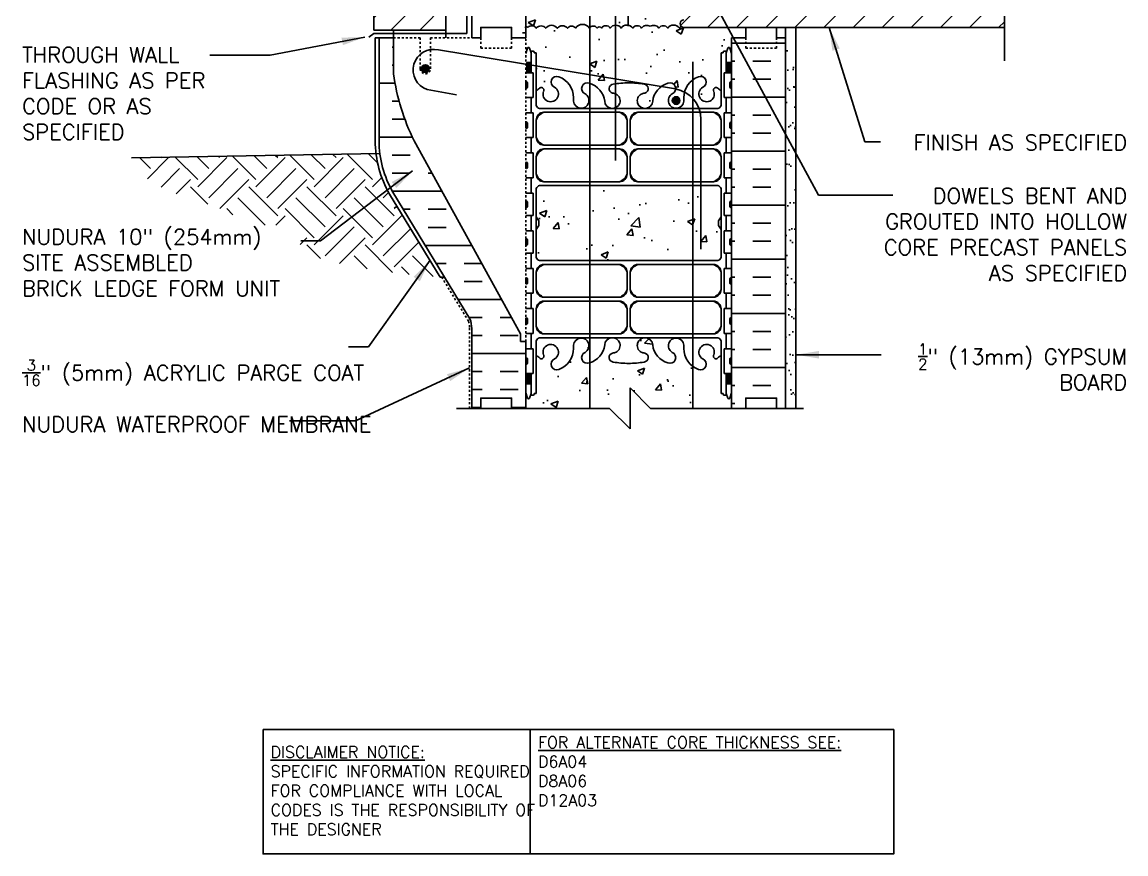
# Model space of a CAD drawing. Header units: inches. Extents: x 209.3 to 262.9, y 34.2 to 104.
# Drawn here: x 209.3 to 262.9, y 34.2 to 74.6 of the extents above; entities that cross this region are included whole.
import ezdxf

# ---------------------------------------------------------------- set-up
doc = ezdxf.new("R2010")
doc.units = ezdxf.units.IN
doc.header["$LTSCALE"] = 0.5
doc.header["$MEASUREMENT"] = 0
doc.linetypes.add('DASHED2', pattern=[0.375, 0.25, -0.125])
doc.linetypes.add('HIDDEN2', pattern=[0.1875, 0.125, -0.0625])
for name, color, linetype in [('HATCH', 12, 'Continuous'), ('Hidden2', 12, 'HIDDEN2'), ('line25', 2, 'Continuous'), ('LINE3', 3, 'Continuous'), ('LINE50', 5, 'Continuous'), ('LINE9', 9, 'Continuous'), ('TEXT', 4, 'Continuous'), ('Web_Edge', 9, 'Continuous')]:
    doc.layers.add(name, color=color, linetype=linetype)
doc.styles.add('DIM', font='romans.shx', dxfattribs={"width": 0.7})
doc.styles.add('ROMANS', font='romans.shx', dxfattribs={"height": 0.75})
doc.styles.get("Standard").update_dxf_attribs({"font": 'romans.shx', "height": 0.75})
doc.dimstyles.new('ext_12', dxfattribs={"dimscale": 12, "dimtxt": 0.09375, "dimasz": 0.09375, "dimexe": 0.09375, "dimexo": 0.0625, "dimgap": 0.0625, "dimtad": 1, "dimdec": 1, "dimzin": 3, "dimdsep": 46, "dimlunit": 4, "dimtxsty": 'DIM', "dimcen": 0.09, "dimdle": 0.09375, "dimclrt": 4, "dimadec": 0, "dimazin": 0, "dimtfac": 1, "dimtdec": 1, "dimtmove": 2, "dimatfit": 3, "dimfxl": 1, "dimfrac": 2, "dimtolj": 1, "dimtzin": 0, "dimarcsym": 0})

msp = doc.modelspace()

# ---------------------------------------------------------------- hatches: boundary and pattern name
at = {"layer": 'HATCH'}
h = msp.add_hatch(dxfattribs=at)
h.set_pattern_fill('AR-CONC', color=256, scale=0.5)
h.set_pattern_definition([(50, (0, 0), (3.5863, -0.31376), [0.375, -4.125]), (355, (0, 0), (-0.693757, 3.76096), [0.3, -3.3]), (100.4514, (0.299, -0.026), (2.892544, 3.4472), [0.3187, -3.50571]), (46.1842, (0, 1), (5.33621, -0.8276), [0.5625, -6.1875]), (96.6356, (0.4447, 0.931), (4.67331, 4.87059), [0.47805, -5.25857]), (351.1842, (0, 1), (4.67331, 4.87059), [0.45, -4.95]), (21, (0.5, 0.75), (2.984535, -2.013094), [0.375, -4.125]), (326, (0.5, 0.75), (1.216577, 3.62575), [0.3, -3.3]), (71.4514, (0.7487, 0.5822), (4.20111, 1.612656), [0.3187, -3.50571]), (37.5, (0, 0), (0.060799, 1.664469), [0, -3.26, 0, -3.35, 0, -3.3125]), (7.5, (0, 0), (1.315348, 1.972059), [0, -1.91, 0, -3.185, 0, -1.2625]), (327.5, (-1.115, 0), (2.669112, -0.1127744), [0, -1.25, 0, -3.9, 0, -5.175]), (317.5, (-1.615, 0), (2.91593, 0.500525), [0, -1.625, 0, -2.59, 0, -3.675])])
h.paths.add_polyline_path([(243.25, 58.367, 0.108935), (243.097, 58.253, -0.8344), (242.886, 58.379), (242.898, 58.4, 2.155404), (242.359, 58.206, -1), (242.145, 57.695, -0.311223), (241.436, 58.711), (241.437, 58.876, 1.661382), (240.876, 58.523, -1), (240.662, 58.012, -0.30095), (239.926, 58.884, 1.661382), (239.365, 58.532, 0.055617), (239.544, 58.486, -0.843243), (239.51, 58.054, -0.049932), (238.76, 57.989, -0.049932), (238.01, 58.054, -0.843243), (237.976, 58.486, 0.055617), (238.155, 58.532, 1.661382), (237.594, 58.884, -0.30095), (236.858, 58.012, -1), (236.644, 58.523, 1.661382), (236.083, 58.876), (236.084, 58.711, -0.311223), (235.375, 57.695, -1), (235.161, 58.206, 2.155404), (234.623, 58.4), (234.634, 58.379, -0.834375), (234.423, 58.253, 0.108938), (234.27, 58.367), (234.27, 56.529), (234.17, 56.529), (234.17, 56.499, -0.414214), (234.12, 56.449), (233.994, 56.449), (233.945, 56.299, -0.6), (233.845, 56.299), (233.76, 56.56), (233.76, 55.801), (237.827, 55.801), (238.827, 54.801), (238.827, 55.801), (238.827, 56.801), (239.827, 55.801), (243.76, 55.801), (243.76, 56.56), (243.675, 56.299, -0.6), (243.575, 56.299), (243.526, 56.449), (243.4, 56.449, -0.414214), (243.35, 56.499), (243.35, 56.529), (243.25, 56.529)])
h.paths.add_polyline_path([(243.13, 64.688), (243.13, 64.801), (243.13, 64.913), (243.25, 65.113), (243.25, 66.474, 0.268138), (243.089, 66.623), (234.431, 66.623, 0.268156), (234.27, 66.474), (234.27, 65.113), (234.39, 64.913), (234.39, 64.801), (234.39, 64.688), (234.27, 64.488), (234.27, 63.127, 0.268156), (234.431, 62.979), (243.089, 62.979, 0.268138), (243.25, 63.127), (243.25, 64.488)])
h.paths.add_polyline_path([(243.25, 73.072), (243.35, 73.072), (243.35, 73.102, -0.414214), (243.4, 73.152), (243.526, 73.152), (243.575, 73.302, -0.6), (243.675, 73.302), (243.76, 73.041), (243.76, 73.801), (244.448, 73.801), (244.448, 74.301), (241.448, 74.301, -0.205253), (241.312, 74.359, 0.094984), (241.225, 74.275, 0.520567), (240.661, 74.275, 0.520567), (240.228, 74.275, 0.396716), (239.809, 74.362, 0.396716), (239.39, 74.275, 0.520567), (238.957, 74.275, 0.520567), (238.393, 74.275, 0.520567), (237.868, 74.275, 0.520567), (237.435, 74.275, 0.520567), (237.225, 74.275, 0.520567), (236.858, 74.275, 0.520567), (236.176, 74.275, 0.520567), (235.782, 74.262, 0.520567), (235.297, 74.262, 0.520567), (234.733, 74.262, 0.520567), (234.274, 74.262, 0.520567), (233.867, 74.301, 0.324963), (233.76, 74.338), (233.76, 73.801), (233.76, 73.041), (233.845, 73.302, -0.6), (233.945, 73.302), (233.994, 73.152), (234.12, 73.152, -0.414214), (234.17, 73.102), (234.17, 73.072), (234.27, 73.072), (234.27, 71.235, 0.108933), (234.423, 71.348, -0.8344), (234.634, 71.222), (234.623, 71.201, 2.155404), (235.161, 71.395, -1), (235.375, 71.907, -0.311223), (236.084, 70.891), (236.083, 70.726, 1.661382), (236.644, 71.078, -1), (236.858, 71.589, -0.30095), (237.594, 70.717, 1.661382), (238.155, 71.07, 0.055617), (237.976, 71.115, -0.843243), (238.01, 71.548, -0.049932), (238.76, 71.612, -0.049932), (239.51, 71.548, -0.843243), (239.544, 71.115, 0.055617), (239.365, 71.07, 1.661382), (239.926, 70.717, -0.30095), (240.662, 71.589, -1), (240.876, 71.078, 1.661382), (241.437, 70.726), (241.436, 70.891, -0.311223), (242.145, 71.907, -1), (242.359, 71.395, 2.155404), (242.898, 71.201), (242.886, 71.222, -0.834375), (243.097, 71.348, 0.10894), (243.25, 71.235)])
h.paths.add_polyline_path([(241.611, 77.019), (241.736, 78.806, 0.932515), (241.789, 79.553), (241.981, 82.301), (234.327, 82.301, 0.243307), (234.125, 82.193), (234.125, 81.346), (234.084, 81.346), (234.084, 80.801), (233.834, 80.801), (233.834, 81.346), (233.76, 81.346), (233.76, 74.338, -0.324963), (233.867, 74.301, -0.520567), (234.274, 74.262, -0.520567), (234.733, 74.262, -0.520567), (235.297, 74.262, -0.520567), (235.782, 74.262, -0.520567), (236.176, 74.275, -0.520567), (236.858, 74.275, -0.520567), (237.225, 74.275, -0.520567), (237.435, 74.275, -0.520567), (237.868, 74.275, -0.520567), (238.393, 74.275, -0.520567), (238.957, 74.275, -0.520567), (239.39, 74.275, -0.396716), (239.809, 74.362, -0.396716), (240.228, 74.275, -0.520567), (240.661, 74.275, -0.520567), (241.225, 74.275, -0.094984), (241.312, 74.359, -0.659402), (241.448, 74.676)])
h.paths.add_polyline_path([(245.287, 80.801), (245.287, 82.301), (243.257, 82.301), (243.257, 81.903), (243.163, 81.715), (243.069, 81.903), (243.069, 82.301), (241.981, 82.301), (241.789, 79.553, -0.932515), (241.736, 78.806), (241.611, 77.019), (243.057, 77.171, 1.788289)])
h.paths.add_polyline_path([(243.25, 84.474, 0.268138), (243.089, 84.623), (234.431, 84.623, 0.268156), (234.27, 84.474), (234.27, 83.113), (234.39, 82.913), (234.39, 82.801), (233.76, 82.801), (233.76, 82.426), (234, 82.426, -0.180815), (234.326, 82.551), (243.069, 82.551), (243.069, 82.591), (242.976, 82.591, -1), (242.976, 82.653), (242.976, 82.778), (243.351, 82.778), (243.351, 82.653, -1), (243.351, 82.591), (243.257, 82.591), (243.257, 82.551), (243.66, 82.551, -0.386179), (243.661, 82.301), (243.76, 82.301), (243.76, 82.801), (243.13, 82.801), (243.13, 82.913), (243.25, 83.113)])
h.paths.add_polyline_path([(243.76, 91.801), (243.76, 93.801, 0.08841), (243.614, 93.898), (243.524, 93.898), (243.524, 93.94, -0.249069), (243.414, 94.147), (243.414, 94.214, -0.414214), (243.477, 94.277), (243.524, 94.277), (243.524, 94.347), (243.419, 94.347, 0.231736), (243.061, 94.196, -0.8344), (242.85, 94.321), (242.862, 94.343, 2.155404), (242.323, 94.148, -1), (242.109, 93.637, -0.311223), (241.4, 94.653), (241.401, 94.818, 1.661382), (240.84, 94.465, -1), (240.626, 93.954, -0.30095), (239.89, 94.827, 1.661382), (239.329, 94.474, 0.055617), (239.508, 94.428, -0.843243), (239.474, 93.996, -0.047544), (238.76, 93.931, -0.047544), (238.046, 93.996, -0.843243), (238.012, 94.428, 0.055617), (238.191, 94.474, 1.661382), (237.63, 94.827, -0.30095), (236.894, 93.954, -1), (236.68, 94.465, 1.661382), (236.119, 94.818), (236.12, 94.653, -0.311223), (235.411, 93.637, -1), (235.197, 94.148, 2.155404), (234.659, 94.343), (234.67, 94.321, -0.834375), (234.459, 94.196, 0.23174), (234.101, 94.347), (233.996, 94.347), (233.996, 94.277), (234.044, 94.277, -0.414214), (234.106, 94.214), (234.106, 94.147, -0.249069), (233.996, 93.94), (233.996, 93.898), (233.906, 93.898, 0.088416), (233.76, 93.801), (233.76, 91.801), (233.76, 91.041), (233.845, 91.302, -0.6), (233.945, 91.302), (233.994, 91.152), (234.12, 91.152, -0.414214), (234.17, 91.102), (234.17, 91.072), (234.27, 91.072), (234.27, 89.235, 0.108933), (234.423, 89.348, -0.8344), (234.634, 89.222), (234.623, 89.201, 2.155404), (235.161, 89.395, -1), (235.375, 89.907, -0.311223), (236.084, 88.891), (236.083, 88.726, 1.661382), (236.644, 89.078, -1), (236.858, 89.589, -0.30095), (237.594, 88.717, 1.661382), (238.155, 89.07, 0.055617), (237.976, 89.115, -0.843243), (238.01, 89.548, -0.049932), (238.76, 89.612, -0.049932), (239.51, 89.548, -0.843243), (239.544, 89.115, 0.055617), (239.365, 89.07, 1.661382), (239.926, 88.717, -0.30095), (240.662, 89.589, -1), (240.876, 89.078, 1.661382), (241.437, 88.726), (241.436, 88.891, -0.311223), (242.145, 89.907, -1), (242.359, 89.395, 2.155404), (242.898, 89.201), (242.886, 89.222, -0.834375), (243.097, 89.348, 0.10894), (243.25, 89.235), (243.25, 91.072), (243.35, 91.072), (243.35, 91.102, -0.414214), (243.4, 91.152), (243.526, 91.152), (243.575, 91.302, -0.6), (243.675, 91.302), (243.76, 91.041)])
h.paths.add_polyline_path([(243.76, 97.993), (243.76, 100.801), (237.635, 100.801), (236.635, 99.801), (236.635, 100.801), (236.635, 101.801), (235.635, 100.801), (233.76, 100.801), (233.76, 97.993, 0.088416), (233.906, 97.896), (233.996, 97.896), (233.996, 97.854, -0.249069), (234.106, 97.647), (234.106, 97.579, -0.414214), (234.044, 97.517), (233.996, 97.517), (233.996, 97.447), (234.101, 97.447, -0.155529), (234.277, 97.313, 0.180914), (234.694, 97.001), (236.275, 96.649, 0.054974), (236.602, 96.612), (238.76, 96.612), (240.918, 96.612, 0.054974), (241.245, 96.649), (242.826, 97.001, 0.180914), (243.243, 97.313, -0.155529), (243.419, 97.447), (243.524, 97.447), (243.524, 97.517), (243.477, 97.517, -0.414214), (243.414, 97.579), (243.414, 97.647, -0.249069), (243.524, 97.854), (243.524, 97.896), (243.614, 97.896, 0.08841)])
h = msp.add_hatch(dxfattribs=at)
h.set_pattern_fill('ANSI31', color=256, scale=8, style=0)
h.set_pattern_definition([(45, (135.5819, -72.6004), (-0.707107, 0.707107), [])])
h.paths.add_polyline_path([(229.885, 76.426), (226.385, 76.426), (226.385, 74.176), (229.885, 74.176)])
h.paths.add_polyline_path([(229.885, 79.051), (226.385, 79.051), (226.385, 76.801), (229.885, 76.801)])
h.paths.add_polyline_path([(229.885, 81.676), (226.385, 81.676), (226.385, 79.426), (229.885, 79.426)])
h.paths.add_polyline_path([(229.885, 84.301), (226.385, 84.301), (226.385, 82.051), (229.885, 82.051)])
h.paths.add_polyline_path([(229.885, 86.926), (226.385, 86.926), (226.385, 84.676), (229.885, 84.676)])
h.paths.add_polyline_path([(229.885, 89.551), (226.385, 89.551), (226.385, 87.301), (229.885, 87.301)])
h.paths.add_polyline_path([(229.885, 92.176), (226.385, 92.176), (226.385, 89.926), (229.885, 89.926)])
h.paths.add_polyline_path([(229.885, 94.801), (226.385, 94.801), (226.385, 92.551), (229.885, 92.551)])
h.paths.add_polyline_path([(229.885, 97.426), (226.385, 97.426), (226.385, 95.176), (229.885, 95.176)])
h.paths.add_polyline_path([(229.885, 100.051), (226.385, 100.051), (226.385, 97.801), (229.885, 97.801)])
h.paths.add_polyline_path([(229.885, 100.801), (226.385, 100.801), (226.385, 100.426), (229.885, 100.426)])
h = msp.add_hatch(dxfattribs=at)
h.set_pattern_fill('INSUL', color=256, scale=7, style=0)
h.set_pattern_definition([(0, (-2692.4015, -323.2088), (0, 2.625), []), (0, (-2692.4015, -322.3338), (0, 2.625), [0.875, -0.875]), (0, (-2692.4015, -321.4588), (0, 2.625), [0.875, -0.875])])
h.paths.add_polyline_path([(231.135, 73.801), (231.573, 73.801), (231.573, 74.301), (233.073, 74.301), (233.073, 73.801), (233.76, 73.801), (233.76, 91.801), (233.073, 91.801), (233.073, 92.301), (231.573, 92.301), (231.573, 91.801), (231.135, 91.801)])
h = msp.add_hatch(dxfattribs=at)
h.set_pattern_fill('ANSI31', color=256, scale=8, style=0)
h.paths.add_polyline_path([(257.015, 74.301), (257.015, 76.301), (258.015, 77.301), (257.015, 77.301), (256.015, 77.301), (257.015, 78.301), (257.015, 82.301), (252.309, 82.301), (252.309, 81.169), (252.309, 80.779, -0.471808), (255.287, 78.326, -1), (250.287, 78.326, -0.358873), (252.309, 80.779), (252.309, 81.169), (252.309, 82.301), (245.287, 82.301), (245.287, 80.801, -1.788289), (243.057, 77.171), (241.611, 77.019), (241.448, 74.676, 1), (241.448, 74.301)])
h = msp.add_hatch(dxfattribs=at)
h.set_pattern_fill('INSUL', color=256, scale=7, style=0)
h.set_pattern_definition([(180, (3169.9216, -341.2088), (0, 2.625), []), (180, (3169.9216, -340.3338), (0, 2.625), [0.875, -0.875]), (180, (3169.9216, -339.4588), (0, 2.625), [0.875, -0.875])])
h.paths.add_polyline_path([(246.385, 55.801), (245.948, 55.801), (245.948, 56.301), (244.448, 56.301), (244.448, 55.801), (243.76, 55.801), (243.76, 73.801), (244.448, 73.801), (244.448, 74.301), (245.948, 74.301), (245.948, 73.801), (246.385, 73.801)])
h = msp.add_hatch(dxfattribs=at)
h.set_pattern_fill('INSUL', color=256, scale=7, style=0)
h.set_pattern_definition([(0, (-2768.7307, -366.7816), (0, 2.625), []), (0, (-2768.7307, -365.9066), (0, 2.625), [0.875, -0.875]), (0, (-2768.7307, -365.0316), (0, 2.625), [0.875, -0.875])])
h.paths.add_polyline_path([(228.335, 68.801, -0.079579), (227.335, 72.051), (227.335, 73.801), (226.635, 73.801), (226.635, 68.801, 0.131652), (227.305, 66.301), (231.043, 60.151, -0.10438), (231.135, 59.676), (231.135, 55.801), (231.573, 55.801), (231.573, 56.301), (233.073, 56.301), (233.073, 55.801), (233.76, 55.801), (233.76, 59.051), (233.51, 59.051), (233.51, 59.426)])
h = msp.add_hatch(dxfattribs=at)
h.set_pattern_fill('AR-SAND', color=256, scale=0.5, style=0)
h.set_pattern_definition([(37.5, (126.7176, -10.8643), (-0.0314967, 0.963412), [0, -0.76, 0, -0.85, 0, -0.8125]), (7.5, (126.7176, -10.8643), (0.884888, 1.411073), [0, -0.41, 0, -0.685, 0, -0.2625]), (327.5, (126.1026, -10.8643), (1.557071, 0.0028295), [0, -0.25, 0, -0.9, 0, -1.175]), (317.5, (126.1026, -10.8643), (1.503063, 0.438838), [0, -0.125, 0, -0.59, 0, -0.675])])
h.paths.add_polyline_path([(246.885, 68.367), (246.385, 68.367), (246.385, 55.802), (246.885, 55.802)])
h.paths.add_polyline_path([(246.885, 73.301), (246.385, 73.301), (246.385, 68.367), (246.885, 68.367)])
h = msp.add_hatch(dxfattribs=at)
h.set_pattern_fill('EARTH', color=256, scale=8, angle=45, style=0)
h.set_pattern_definition([(45, (122.7176, -10.8643), (2e-16, 2.828427), [2, -2]), (45, (122.1873, -10.334), (2e-16, 2.828427), [2, -2]), (45, (121.657, -9.8036), (2e-16, 2.828427), [2, -2]), (135, (121.657, -9.45), (-2.828427, 4e-16), [2, -2]), (135, (122.1873, -8.9197), (-2.828427, 4e-16), [2, -2]), (135, (122.7176, -8.3894), (-2.828427, 4e-16), [2, -2])])
h.paths.add_polyline_path([(222.909, 68.113), (214.192, 67.968), (214.371, 67.792), (214.553, 67.622), (214.736, 67.458), (214.922, 67.3), (215.111, 67.149), (215.302, 67.007), (215.495, 66.872), (215.691, 66.746), (215.889, 66.63), (216.09, 66.523), (216.293, 66.423), (216.497, 66.331), (216.703, 66.246), (216.909, 66.167), (217.116, 66.093), (217.324, 66.024), (217.532, 65.959), (217.739, 65.896), (217.948, 65.834), (218.157, 65.77), (218.366, 65.703), (218.446, 65.676)])
edge = h.paths.add_edge_path()
edge.add_line((220.419, 64.706), (222.795, 64.706))
edge.add_line((222.795, 64.706), (222.795, 63.441))
edge.add_line((222.795, 63.441), (222.826, 63.428))
edge.add_line((222.826, 63.428), (223.232, 63.269))
edge.add_line((223.232, 63.269), (223.711, 63.105))
edge.add_line((223.711, 63.105), (224.288, 62.939))
edge.add_line((224.288, 62.939), (224.991, 62.773))
edge.add_line((224.991, 62.773), (225.846, 62.611))
edge.add_line((225.846, 62.611), (226.881, 62.455))
edge.add_line((226.881, 62.455), (228.121, 62.308))
edge.add_line((228.121, 62.308), (229.595, 62.173))
edge.add_line((229.595, 62.173), (227.144, 66.205))
edge.add_arc((231.635, 68.801), 5.188, 186.9549, 210.0236, ccw=False)
edge.add_line((226.486, 68.173), (222.909, 68.113))
edge.add_line((222.909, 68.113), (218.446, 65.676))
edge.add_line((218.446, 65.676), (218.577, 65.631))
edge.add_line((218.577, 65.631), (218.789, 65.552))
edge.add_line((218.789, 65.552), (219.003, 65.465))
edge.add_line((219.003, 65.465), (219.218, 65.368))
edge.add_line((219.218, 65.368), (219.435, 65.262))
edge.add_line((219.435, 65.262), (219.652, 65.148))
edge.add_line((219.652, 65.148), (219.869, 65.029))
edge.add_line((219.869, 65.029), (220.085, 64.905))
edge.add_line((220.085, 64.905), (220.3, 64.777))
edge.add_line((220.3, 64.777), (220.419, 64.706))
at = {"layer": 'LINE3'}
for points in [[(228.698, 72.301, 1), (229.073, 72.301, 1)], [(240.875, 70.753, 1), (241.25, 70.753, 1)]]:
    msp.add_hatch(color=256, dxfattribs=at).paths.add_polyline_path(points)

# ---------------------------------------------------------------- linework, layer by layer
at = {"layer": 'HATCH'}
for points in [[(239.809, 74.362, 0.396716), (239.39, 74.275, 0.520567), (238.957, 74.275, 0.520567), (238.393, 74.275, 0.520567), (237.868, 74.275, 0.520567), (237.435, 74.275, 0.520567), (237.225, 74.275, 0.520567), (236.858, 74.275, 0.520567), (236.176, 74.275, 0.520567), (235.782, 74.262, 0.520567), (235.297, 74.262, 0.520567), (234.733, 74.262, 0.520567), (234.274, 74.262, 0.520567), (233.867, 74.301, 0.520567), (233.709, 74.301)], [(239.809, 74.362, -0.396716), (240.228, 74.275, -0.520567), (240.661, 74.275, -0.520567), (241.225, 74.275, -0.094984), (241.312, 74.359, -0.094984)]]:
    msp.add_lwpolyline(points, format="xyb", dxfattribs=at)
at = {"layer": 'Hidden2'}
for p, q in [((227.335, 73.801), (228.635, 73.801)), ((228.635, 73.801), (228.635, 72.301)), ((229.135, 72.301), (229.135, 73.801)), ((229.135, 73.801), (231.135, 73.801)), ((233.76, 59.051), (233.76, 73.801))]:
    msp.add_line(p, q, dxfattribs=at)
msp.add_lwpolyline([(231.135, 73.801), (231.573, 73.801), (231.573, 74.301), (233.073, 74.301), (233.073, 73.801), (233.76, 73.801)], dxfattribs=at)
msp.add_lwpolyline([(231.135, 73.801), (231.573, 73.801), (231.573, 74.301), (233.073, 74.301), (233.073, 73.801), (233.76, 73.801)], dxfattribs=at)
msp.add_lwpolyline([(231.135, 73.801), (231.573, 73.801), (231.573, 74.301), (233.073, 74.301), (233.073, 73.801), (233.76, 73.801)], dxfattribs=at)
msp.add_arc((228.885, 72.301), 0.25, 180, 0, dxfattribs=at)
at = {"layer": 'line25'}
for p, q in [((233.76, 91.801), (233.76, 73.801)), ((229.885, 73.801), (229.885, 86.926)), ((226.385, 74.176), (226.385, 76.426)), ((229.885, 74.176), (226.385, 74.176)), ((227.335, 74.176), (227.335, 73.801)), ((241.448, 74.301), (257.015, 74.301)), ((243.948, 74.301), (257.015, 74.301)), ((227.335, 73.801), (227.335, 72.051)), ((227.335, 73.801), (227.335, 72.051)), ((243.76, 55.801), (243.76, 73.801)), ((233.76, 72.106), (234.125, 72.106)), ((234.125, 70.906), (234.125, 72.106)), ((243.76, 72.106), (243.395, 72.106)), ((243.395, 70.906), (243.395, 72.106)), ((233.76, 70.906), (234.125, 70.906)), ((243.76, 70.906), (243.395, 70.906)), ((233.76, 70.156), (234.125, 70.156)), ((234.125, 68.956), (234.125, 70.156)), ((243.76, 70.156), (243.395, 70.156)), ((243.395, 68.956), (243.395, 70.156)), ((233.51, 59.426), (228.335, 68.801)), ((233.76, 68.956), (234.125, 68.956)), ((243.76, 68.956), (243.395, 68.956)), ((233.76, 68.206), (234.125, 68.206)), ((234.125, 67.006), (234.125, 68.206)), ((243.76, 68.206), (243.395, 68.206)), ((243.395, 67.006), (243.395, 68.206)), ((233.76, 67.006), (234.125, 67.006)), ((243.76, 67.006), (243.395, 67.006)), ((233.76, 66.256), (234.125, 66.256)), ((234.125, 66.256), (234.125, 65.176)), ((243.76, 66.256), (243.395, 66.256)), ((243.395, 66.256), (243.395, 65.176)), ((233.76, 65.176), (234.125, 65.176)), ((243.76, 65.176), (243.395, 65.176)), ((233.76, 64.426), (234.125, 64.426)), ((234.125, 63.346), (234.125, 64.426)), ((243.76, 64.426), (243.395, 64.426)), ((243.395, 63.346), (243.395, 64.426)), ((233.76, 63.346), (234.125, 63.346)), ((243.76, 63.346), (243.395, 63.346)), ((233.76, 62.596), (234.125, 62.596)), ((234.125, 62.596), (234.125, 61.396)), ((243.76, 62.596), (243.395, 62.596)), ((243.395, 62.596), (243.395, 61.396)), ((233.76, 61.396), (234.125, 61.396)), ((243.76, 61.396), (243.395, 61.396)), ((233.76, 60.646), (234.125, 60.646)), ((234.125, 60.646), (234.125, 59.446)), ((243.76, 60.646), (243.395, 60.646)), ((243.395, 60.646), (243.395, 59.446)), ((233.51, 59.051), (233.51, 59.426)), ((233.76, 59.051), (233.51, 59.051)), ((233.76, 59.446), (234.125, 59.446)), ((233.76, 55.801), (233.76, 59.051)), ((243.76, 59.446), (243.395, 59.446)), ((233.76, 58.696), (234.125, 58.696)), ((234.125, 58.696), (234.125, 57.496)), ((243.76, 58.696), (243.395, 58.696)), ((243.395, 58.696), (243.395, 57.496)), ((233.76, 57.496), (234.125, 57.496)), ((243.76, 57.496), (243.395, 57.496))]:
    msp.add_line(p, q, dxfattribs=at)
for centre, radius, start, end in [((241.448, 74.488), 0.188, 90, 270), ((237.98, 73.547), 10.75, 188.0028, 206.2026), ((237.98, 73.547), 10.75, 188.0028, 206.2026)]:
    msp.add_arc(centre, radius, start, end, dxfattribs=at)
at = {"layer": 'LINE3'}
for p, q in [((236.868, 82.301), (236.868, 55.799)), ((238.743, 82.301), (238.743, 74.359)), ((238.127, 67.843), (238.127, 76.843)), ((241.043, 71.315), (229.52, 73.212)), ((241.874, 72.631), (241.874, 55.801)), ((228.973, 71.29), (230.392, 71.037)), ((242.271, 63.53), (242.271, 69.839))]:
    msp.add_line(p, q, dxfattribs=at)
for centre in [(228.885, 72.301), (241.063, 70.753)]:
    msp.add_circle(centre, 0.188, dxfattribs=at)
for centre, radius, start, end in [((229.288, 72.239), 1, 76.5845, 251.653), ((240.771, 69.839), 1.5, 360, 79.5785)]:
    msp.add_arc(centre, radius, start, end, dxfattribs=at)
at = {"layer": 'LINE50'}
for p, q in [((231.135, 73.801), (231.135, 91.801)), ((246.385, 55.801), (246.385, 73.801)), ((214.608, 67.975), (226.674, 68.176))]:
    msp.add_line(p, q, dxfattribs=at)
for points in [[(231.135, 73.801), (231.573, 73.801), (231.573, 74.301), (233.073, 74.301), (233.073, 73.801), (233.76, 73.801)], [(233.76, 73.801), (233.073, 73.801), (233.073, 74.301), (231.573, 74.301), (231.573, 73.801), (231.135, 73.801)], [(231.135, 73.801), (231.573, 73.801), (231.573, 74.301), (233.073, 74.301), (233.073, 73.801), (233.76, 73.801)], [(233.76, 73.801), (233.073, 73.801), (233.073, 74.301), (231.573, 74.301), (231.573, 73.801), (231.135, 73.801)], [(246.385, 73.801), (245.948, 73.801), (245.948, 74.301), (244.448, 74.301), (244.448, 73.801), (243.76, 73.801)], [(233.76, 55.801), (233.073, 55.801), (233.073, 56.301), (231.573, 56.301), (231.573, 55.801), (231.135, 55.801)], [(243.76, 55.801), (244.448, 55.801), (244.448, 56.301), (245.948, 56.301), (245.948, 55.801), (246.385, 55.801)], [(243.76, 55.801), (244.448, 55.801), (244.448, 56.301), (245.948, 56.301), (245.948, 55.801), (246.385, 55.801)], [(243.76, 55.801), (244.448, 55.801), (244.448, 56.301), (245.948, 56.301), (245.948, 55.801), (246.385, 55.801)]]:
    msp.add_lwpolyline(points, dxfattribs=at)
msp.add_lwpolyline([(231.135, 55.801), (231.135, 59.676, 0.10438), (231.043, 60.151), (227.305, 66.301, -0.131652), (226.635, 68.801), (226.635, 73.801), (227.335, 73.801)], format="xyb", dxfattribs=at)
at = {"layer": 'LINE9'}
for p, q in [((230.901, 74.005), (230.901, 78.528)), ((226.135, 73.837), (226.378, 74.005)), ((230.901, 74.005), (226.378, 74.005)), ((246.385, 73.801), (246.385, 74.301)), ((226.448, 73.801), (226.635, 73.801)), ((233.76, 71.396), (233.76, 71.616)), ((233.76, 71.561), (233.76, 71.561)), ((233.76, 71.451), (233.76, 71.451)), ((233.8, 71.656), (233.8, 71.656)), ((233.8, 71.356), (233.8, 71.356)), ((233.84, 71.396), (233.84, 71.616)), ((243.68, 71.396), (243.68, 71.616)), ((243.72, 71.656), (243.72, 71.656)), ((243.72, 71.356), (243.72, 71.356)), ((243.76, 71.396), (243.76, 71.616)), ((243.76, 71.561), (243.76, 71.561)), ((243.76, 71.451), (243.76, 71.451)), ((233.76, 69.446), (233.76, 69.666)), ((233.76, 69.611), (233.76, 69.611)), ((233.76, 69.501), (233.76, 69.501)), ((233.8, 69.706), (233.8, 69.706)), ((233.8, 69.406), (233.8, 69.406)), ((233.84, 69.446), (233.84, 69.666)), ((243.68, 69.446), (243.68, 69.666)), ((243.72, 69.706), (243.72, 69.706)), ((243.72, 69.406), (243.72, 69.406)), ((243.76, 69.446), (243.76, 69.666)), ((243.76, 69.611), (243.76, 69.611)), ((243.76, 69.501), (243.76, 69.501)), ((233.76, 67.496), (233.76, 67.716)), ((233.76, 67.661), (233.76, 67.661)), ((233.8, 67.756), (233.8, 67.756)), ((233.84, 67.496), (233.84, 67.716)), ((243.68, 67.496), (243.68, 67.716)), ((243.72, 67.756), (243.72, 67.756)), ((243.76, 67.496), (243.76, 67.716)), ((243.76, 67.661), (243.76, 67.661)), ((233.76, 67.551), (233.76, 67.551)), ((233.8, 67.456), (233.8, 67.456)), ((243.72, 67.456), (243.72, 67.456)), ((243.76, 67.551), (243.76, 67.551)), ((233.76, 65.826), (233.76, 65.606)), ((233.76, 65.771), (233.76, 65.771)), ((233.76, 65.661), (233.76, 65.661)), ((233.8, 65.866), (233.8, 65.866)), ((233.8, 65.566), (233.8, 65.566)), ((233.84, 65.826), (233.84, 65.606)), ((243.68, 65.826), (243.68, 65.606)), ((243.72, 65.866), (243.72, 65.866)), ((243.72, 65.566), (243.72, 65.566)), ((243.76, 65.826), (243.76, 65.606)), ((243.76, 65.771), (243.76, 65.771)), ((243.76, 65.661), (243.76, 65.661)), ((233.76, 63.776), (233.76, 63.996)), ((233.76, 63.941), (233.76, 63.941)), ((233.76, 63.831), (233.76, 63.831)), ((233.8, 64.036), (233.8, 64.036)), ((233.84, 63.776), (233.84, 63.996)), ((243.68, 63.776), (243.68, 63.996)), ((243.72, 64.036), (243.72, 64.036)), ((243.76, 63.776), (243.76, 63.996)), ((243.76, 63.941), (243.76, 63.941)), ((243.76, 63.831), (243.76, 63.831)), ((233.8, 63.736), (233.8, 63.736)), ((243.72, 63.736), (243.72, 63.736)), ((229.595, 62.173), (229.814, 62.173)), ((233.76, 62.106), (233.76, 61.886)), ((233.76, 62.051), (233.76, 62.051)), ((233.76, 61.941), (233.76, 61.941)), ((233.8, 62.146), (233.8, 62.146)), ((233.8, 61.846), (233.8, 61.846)), ((233.84, 62.106), (233.84, 61.886)), ((243.68, 62.106), (243.68, 61.886)), ((243.72, 62.146), (243.72, 62.146)), ((243.72, 61.846), (243.72, 61.846)), ((243.76, 62.106), (243.76, 61.886)), ((243.76, 62.051), (243.76, 62.051)), ((243.76, 61.941), (243.76, 61.941)), ((233.76, 60.156), (233.76, 59.936)), ((233.76, 60.101), (233.76, 60.101)), ((233.84, 60.156), (233.84, 59.936)), ((243.68, 60.156), (243.68, 59.936)), ((243.76, 60.156), (243.76, 59.936)), ((243.76, 60.101), (243.76, 60.101)), ((233.76, 59.991), (233.76, 59.991)), ((233.8, 59.896), (233.8, 59.896)), ((243.72, 59.896), (243.72, 59.896)), ((243.76, 59.991), (243.76, 59.991)), ((233.76, 58.206), (233.76, 57.986)), ((233.76, 58.151), (233.76, 58.151)), ((233.76, 58.041), (233.76, 58.041)), ((233.8, 58.246), (233.8, 58.246)), ((233.8, 57.946), (233.8, 57.946)), ((233.84, 58.206), (233.84, 57.986)), ((243.68, 58.206), (243.68, 57.986)), ((243.72, 58.246), (243.72, 58.246)), ((243.72, 57.946), (243.72, 57.946)), ((243.76, 58.206), (243.76, 57.986)), ((243.76, 58.151), (243.76, 58.151)), ((243.76, 58.041), (243.76, 58.041)), ((238.827, 56.801), (239.827, 55.801)), ((238.827, 55.801), (238.827, 56.801)), ((237.827, 55.801), (230.395, 55.801)), ((238.827, 54.801), (237.827, 55.801)), ((238.827, 55.801), (238.827, 54.801)), ((239.827, 55.801), (247.26, 55.801))]:
    msp.add_line(p, q, dxfattribs=at)
for points in [[(257.015, 84.887), (257.015, 78.301), (256.015, 77.301), (257.015, 77.301), (258.015, 77.301), (257.015, 76.301), (257.015, 72.676)], [(246.885, 55.801), (246.885, 74.301)]]:
    msp.add_lwpolyline(points, dxfattribs=at)
msp.add_lwpolyline([(229.595, 62.173), (227.144, 66.205, -0.131757), (226.448, 68.801), (226.448, 73.801)], format="xyb", dxfattribs=at)
at = {"layer": 'LINE9', "linetype": 'DASHED2', "ltscale": 0.15}
for points in [[(233.073, 73.801), (233.073, 73.801), (233.073, 73.301), (231.573, 73.301), (231.573, 73.801), (231.573, 73.801)], [(233.073, 73.801), (233.073, 73.801), (233.073, 73.301), (231.573, 73.301), (231.573, 73.801), (231.573, 73.801)], [(245.948, 73.801), (245.948, 73.801), (245.948, 73.301), (244.448, 73.301), (244.448, 73.801), (244.448, 73.801)]]:
    msp.add_lwpolyline(points, dxfattribs=at)
at = {"layer": 'LINE9', "linetype": 'HIDDEN2'}
msp.add_lwpolyline([(231.031, 55.8), (231.031, 59.737, 0.097369), (230.978, 60.04), (229.682, 62.173)], format="xyb", dxfattribs=at)
at = {"layer": 'LINE9'}
for centre, start, end in [((233.8, 71.616), 90, 180), ((233.8, 71.396), 180, 270), ((233.8, 71.616), 360, 90), ((233.8, 71.396), 270, 0), ((243.72, 71.616), 90, 180), ((243.72, 71.396), 180, 270), ((243.72, 71.616), 0, 90), ((243.72, 71.396), 270, 0), ((233.8, 69.666), 90, 180), ((233.8, 69.446), 180, 270), ((233.8, 69.666), 360, 90), ((233.8, 69.446), 270, 0), ((243.72, 69.666), 90, 180), ((243.72, 69.446), 180, 270), ((243.72, 69.666), 0, 90), ((243.72, 69.446), 270, 0), ((233.8, 67.716), 90, 180), ((233.8, 67.716), 360, 90), ((243.72, 67.716), 90, 180), ((243.72, 67.716), 0, 90), ((233.8, 67.496), 180, 270), ((233.8, 67.496), 270, 0), ((243.72, 67.496), 180, 270), ((243.72, 67.496), 270, 0), ((233.8, 65.826), 90, 180), ((233.8, 65.606), 180, 270), ((233.8, 65.826), 0, 90), ((233.8, 65.606), 270, 0), ((243.72, 65.826), 90, 180), ((243.72, 65.606), 180, 270), ((243.72, 65.826), 360, 90), ((243.72, 65.606), 270, 0), ((233.8, 63.996), 90, 180), ((233.8, 63.996), 360, 90), ((243.72, 63.996), 90, 180), ((243.72, 63.996), 0, 90), ((233.8, 63.776), 180, 270), ((233.8, 63.776), 270, 0), ((243.72, 63.776), 180, 270), ((243.72, 63.776), 270, 0), ((233.8, 62.106), 90, 180), ((233.8, 61.886), 180, 270), ((233.8, 62.106), 0, 90), ((233.8, 61.886), 270, 0), ((243.72, 62.106), 90, 180), ((243.72, 61.886), 180, 270), ((243.72, 62.106), 360, 90), ((243.72, 61.886), 270, 0), ((233.8, 60.156), 90, 180), ((233.8, 60.156), 0, 90), ((243.72, 60.156), 90, 180), ((243.72, 60.156), 360, 90), ((233.8, 59.936), 180, 270), ((233.8, 59.936), 270, 0), ((243.72, 59.936), 180, 270), ((243.72, 59.936), 270, 0), ((233.8, 58.206), 90, 180), ((233.8, 57.986), 180, 270), ((233.8, 58.206), 0, 90), ((233.8, 57.986), 270, 0), ((243.72, 58.206), 90, 180), ((243.72, 57.986), 180, 270), ((243.72, 58.206), 360, 90), ((243.72, 57.986), 270, 0)]:
    msp.add_arc(centre, 0.04, start, end, dxfattribs=at)
at = {"layer": 'TEXT'}
msp.add_lwpolyline([(220.997, 40.201), (233.981, 40.201), (233.981, 34.163), (220.997, 34.163)], close=True, dxfattribs=at)
msp.add_lwpolyline([(233.981, 40.201), (251.641, 40.201), (251.641, 34.163), (233.981, 34.163)], dxfattribs=at)
at = {"layer": 'Web_Edge'}
for p, q in [((233.76, 73.041), (233.845, 73.302)), ((234.02, 73.072), (233.945, 73.302)), ((233.994, 73.152), (234.12, 73.152)), ((234.02, 73.072), (234.02, 72.106)), ((234.17, 73.102), (234.17, 73.102)), ((234.17, 73.102), (234.17, 73.072)), ((234.17, 73.072), (234.27, 73.072)), ((234.27, 70.518), (234.27, 73.072)), ((243.35, 73.072), (243.25, 73.072)), ((243.25, 70.518), (243.25, 73.072)), ((243.35, 73.102), (243.35, 73.102)), ((243.35, 73.102), (243.35, 73.072)), ((243.526, 73.152), (243.4, 73.152)), ((243.5, 73.072), (243.575, 73.302)), ((243.5, 73.072), (243.5, 72.106)), ((243.76, 73.041), (243.675, 73.302)), ((234.623, 71.201), (234.634, 71.222)), ((236.084, 70.891), (236.083, 70.726)), ((241.436, 70.891), (241.437, 70.726)), ((242.898, 71.201), (242.886, 71.222)), ((243.089, 70.37), (234.431, 70.37)), ((234.27, 69.807), (234.27, 68.967)), ((238.309, 70.182), (234.645, 70.182)), ((238.684, 69.807), (238.684, 68.967)), ((238.836, 69.808), (238.836, 68.967)), ((242.875, 70.182), (239.211, 70.182)), ((243.25, 69.807), (243.25, 68.967)), ((234.645, 68.592), (238.309, 68.592)), ((234.645, 68.401), (238.309, 68.401)), ((242.875, 68.592), (239.211, 68.592)), ((242.875, 68.401), (239.211, 68.401)), ((234.27, 67.185), (234.27, 68.026)), ((238.684, 67.185), (238.684, 68.026)), ((238.836, 67.184), (238.836, 68.025)), ((243.25, 67.185), (243.25, 68.026)), ((243.089, 66.623), (234.431, 66.623)), ((238.309, 66.81), (234.645, 66.81)), ((242.875, 66.81), (239.211, 66.81)), ((234.27, 66.474), (234.27, 63.127)), ((243.25, 66.474), (243.25, 63.127)), ((234.39, 64.913), (234.27, 65.113)), ((234.39, 64.913), (234.27, 65.113)), ((234.39, 64.801), (234.39, 64.913)), ((234.39, 64.801), (234.39, 64.913)), ((243.13, 64.913), (243.25, 65.113)), ((243.13, 64.913), (243.25, 65.113)), ((243.13, 64.801), (243.13, 64.913)), ((243.13, 64.801), (243.13, 64.913)), ((234.39, 64.688), (234.27, 64.488)), ((234.39, 64.688), (234.27, 64.488)), ((234.39, 64.801), (234.39, 64.688)), ((234.39, 64.801), (234.39, 64.688)), ((243.13, 64.801), (243.13, 64.688)), ((243.13, 64.801), (243.13, 64.688)), ((243.13, 64.688), (243.25, 64.488)), ((243.13, 64.688), (243.25, 64.488)), ((243.089, 62.979), (234.431, 62.979)), ((238.309, 62.791), (234.645, 62.791)), ((242.875, 62.791), (239.211, 62.791)), ((234.27, 62.416), (234.27, 61.575)), ((238.684, 62.416), (238.684, 61.575)), ((238.836, 62.417), (238.836, 61.576)), ((243.25, 62.416), (243.25, 61.575)), ((234.645, 61.2), (238.309, 61.2)), ((242.875, 61.2), (239.211, 61.2)), ((234.27, 59.794), (234.27, 60.635)), ((234.645, 61.01), (238.309, 61.01)), ((238.684, 59.794), (238.684, 60.635)), ((238.836, 59.793), (238.836, 60.634)), ((242.875, 61.01), (239.211, 61.01)), ((243.25, 59.794), (243.25, 60.635)), ((234.27, 59.083), (234.27, 56.529)), ((243.089, 59.232), (234.431, 59.232)), ((238.309, 59.419), (234.645, 59.419)), ((242.875, 59.419), (239.211, 59.419)), ((243.25, 59.083), (243.25, 56.529)), ((236.084, 58.711), (236.083, 58.876)), ((241.436, 58.711), (241.437, 58.876)), ((234.623, 58.4), (234.634, 58.379)), ((242.898, 58.4), (242.886, 58.379)), ((234.02, 56.529), (234.02, 57.496)), ((243.5, 56.529), (243.5, 57.496)), ((233.76, 56.56), (233.845, 56.299)), ((234.02, 56.529), (233.945, 56.299)), ((233.994, 56.449), (234.12, 56.449)), ((234.17, 56.529), (234.27, 56.529)), ((234.17, 56.529), (234.17, 56.499)), ((234.17, 56.499), (234.17, 56.499)), ((243.35, 56.529), (243.25, 56.529)), ((243.35, 56.529), (243.35, 56.499)), ((243.35, 56.499), (243.35, 56.499)), ((243.526, 56.449), (243.4, 56.449)), ((243.5, 56.529), (243.575, 56.299)), ((243.76, 56.56), (243.675, 56.299))]:
    msp.add_line(p, q, dxfattribs=at)
for points in [[(233.97, 72.162), (233.82, 72.162), (233.82, 72.602), (233.97, 72.602)], [(233.93, 72.222), (233.86, 72.222), (233.86, 72.602), (233.93, 72.602)], [(243.55, 72.162), (243.7, 72.162), (243.7, 72.602), (243.55, 72.602)], [(243.59, 72.222), (243.66, 72.222), (243.66, 72.602), (243.59, 72.602)], [(233.97, 57.439), (233.82, 57.439), (233.82, 56.999), (233.97, 56.999)], [(243.55, 57.439), (243.7, 57.439), (243.7, 56.999), (243.55, 56.999)], [(233.93, 57.379), (233.86, 57.379), (233.86, 56.999), (233.93, 56.999)], [(243.59, 57.379), (243.66, 57.379), (243.66, 56.999), (243.59, 56.999)]]:
    msp.add_lwpolyline(points, close=True, dxfattribs=at)
for points in [[(234.02, 72.106), (234.02, 72.922)], [(243.5, 72.106), (243.5, 72.922)], [(234.02, 70.156), (234.02, 70.906)], [(243.5, 70.156), (243.5, 70.906)], [(234.02, 68.206), (234.02, 68.956)], [(243.5, 68.206), (243.5, 68.956)], [(234.02, 66.256), (234.02, 67.006)], [(243.5, 66.256), (243.5, 67.006)], [(234.02, 64.801), (234.02, 65.176)], [(243.5, 64.801), (243.5, 65.176)], [(234.02, 64.801), (234.02, 64.426)], [(243.5, 64.801), (243.5, 64.426)], [(234.02, 63.346), (234.02, 62.596)], [(243.5, 63.346), (243.5, 62.596)], [(234.02, 61.396), (234.02, 60.646)], [(243.5, 61.396), (243.5, 60.646)], [(234.02, 59.446), (234.02, 58.696)], [(243.5, 59.446), (243.5, 58.696)], [(234.02, 57.496), (234.02, 56.679)], [(243.5, 57.496), (243.5, 56.679)]]:
    msp.add_lwpolyline(points, dxfattribs=at)
for centre, radius, start, end in [((233.895, 73.275), 0.0567, 28.0725, 151.9275), ((234.12, 73.102), 0.05, 0, 90), ((243.4, 73.102), 0.05, 90, 180), ((243.625, 73.275), 0.0567, 28.0725, 151.9275), ((235.268, 71.651), 0.277, 67.32, 247.32), ((234.992, 70.884), 1.092, 0.3332, 69.4825), ((242.528, 70.884), 1.092, 110.5175, 179.6668), ((242.252, 71.651), 0.277, 292.68, 112.68), ((234.09, 71.638), 0.441, 294.1187, 318.9873), ((234.517, 71.266), 0.125, 339.6243, 138.9873), ((234.974, 71.07), 0.375, 159.6243, 60.0685), ((236.751, 71.334), 0.277, 67.32, 247.32), ((236.567, 70.597), 1.034, 6.6669, 73.6635), ((238.03, 71.329), 0.22, 95.1835, 255.7396), ((238.707, 67.835), 3.777, 89.1934, 100.6275), ((238.813, 67.835), 3.777, 79.3725, 90.8066), ((239.49, 71.329), 0.22, 284.2604, 84.8165), ((240.953, 70.597), 1.034, 106.3365, 173.3331), ((240.769, 71.334), 0.277, 292.68, 112.68), ((242.546, 71.07), 0.375, 119.9315, 20.3757), ((243.003, 71.266), 0.125, 41.0127, 200.3757), ((243.43, 71.638), 0.441, 221.0127, 245.8818), ((236.457, 70.753), 0.375, 184.2448, 60.0685), ((237.968, 70.745), 0.375, 184.2448, 60.0685), ((237.861, 70.289), 0.834, 69.3729, 82.1063), ((239.552, 70.745), 0.375, 119.9315, 355.7552), ((239.659, 70.289), 0.834, 97.8937, 110.6271), ((241.063, 70.753), 0.375, 119.9315, 355.7552), ((234.479, 70.583), 0.219, 197.3882, 257.4322), ((243.041, 70.583), 0.219, 282.5678, 342.6083), ((234.852, 69.601), 0.617, 109.5682, 160.4318), ((234.645, 69.807), 0.375, 90, 180), ((238.102, 69.601), 0.617, 19.5682, 70.4318), ((238.309, 69.807), 0.375, 360, 90), ((239.418, 69.601), 0.617, 109.5682, 160.4318), ((239.211, 69.807), 0.375, 90, 180), ((242.668, 69.601), 0.617, 19.5682, 70.4318), ((242.875, 69.807), 0.375, 360, 90), ((234.852, 69.173), 0.617, 199.5682, 250.4318), ((234.645, 68.967), 0.375, 180, 270), ((238.102, 69.173), 0.617, 289.5682, 340.4318), ((238.309, 68.967), 0.375, 270, 0), ((239.418, 69.173), 0.617, 199.5682, 250.4318), ((239.211, 68.967), 0.375, 180, 270), ((242.668, 69.173), 0.617, 289.5682, 340.4318), ((242.875, 68.967), 0.375, 270, 0), ((234.852, 67.819), 0.617, 109.5682, 160.4318), ((234.645, 68.026), 0.375, 90, 180), ((238.102, 67.819), 0.617, 19.5682, 70.4318), ((238.309, 68.026), 0.375, 360, 90), ((239.418, 67.819), 0.617, 109.5682, 160.4318), ((239.211, 68.026), 0.375, 90, 180), ((242.668, 67.819), 0.617, 19.5682, 70.4318), ((242.875, 68.026), 0.375, 360, 90), ((234.852, 67.392), 0.617, 199.5682, 250.4318), ((234.645, 67.185), 0.375, 180, 270), ((238.102, 67.392), 0.617, 289.5682, 340.4318), ((238.309, 67.185), 0.375, 270, 0), ((239.418, 67.392), 0.617, 199.5682, 250.4318), ((239.211, 67.185), 0.375, 180, 270), ((242.668, 67.392), 0.617, 289.5682, 340.4318), ((242.875, 67.185), 0.375, 270, 0), ((234.479, 66.409), 0.219, 102.5678, 162.612), ((243.041, 66.409), 0.219, 17.3917, 77.4322), ((234.479, 63.192), 0.219, 197.388, 257.4322), ((234.852, 62.209), 0.617, 109.5682, 160.4318), ((234.645, 62.416), 0.375, 90, 180), ((238.102, 62.209), 0.617, 19.5682, 70.4318), ((238.309, 62.416), 0.375, 360, 90), ((239.418, 62.209), 0.617, 109.5682, 160.4318), ((239.211, 62.416), 0.375, 90, 180), ((242.668, 62.209), 0.617, 19.5682, 70.4318), ((242.875, 62.416), 0.375, 360, 90), ((243.041, 63.192), 0.219, 282.5678, 342.6083), ((234.852, 61.782), 0.617, 199.5682, 250.4318), ((234.645, 61.575), 0.375, 180, 270), ((238.102, 61.782), 0.617, 289.5682, 340.4318), ((238.309, 61.575), 0.375, 270, 0), ((239.418, 61.782), 0.617, 199.5682, 250.4318), ((239.211, 61.575), 0.375, 180, 270), ((242.668, 61.782), 0.617, 289.5682, 340.4318), ((242.875, 61.575), 0.375, 270, 0), ((234.852, 60.428), 0.617, 109.5682, 160.4318), ((234.645, 60.635), 0.375, 90, 180), ((238.102, 60.428), 0.617, 19.5682, 70.4318), ((238.309, 60.635), 0.375, 360, 90), ((239.418, 60.428), 0.617, 109.5682, 160.4318), ((239.211, 60.635), 0.375, 90, 180), ((242.668, 60.428), 0.617, 19.5682, 70.4318), ((242.875, 60.635), 0.375, 360, 90), ((234.852, 60.001), 0.617, 199.5682, 250.4318), ((234.645, 59.794), 0.375, 180, 270), ((238.102, 60.001), 0.617, 289.5682, 340.4318), ((238.309, 59.794), 0.375, 270, 0), ((239.418, 60.001), 0.617, 199.5682, 250.4318), ((239.211, 59.794), 0.375, 180, 270), ((242.668, 60.001), 0.617, 289.5682, 340.4318), ((242.875, 59.794), 0.375, 270, 0), ((234.479, 59.018), 0.219, 102.5678, 162.6118), ((236.457, 58.848), 0.375, 299.9315, 175.7552), ((237.968, 58.857), 0.375, 299.9315, 175.7552), ((239.552, 58.857), 0.375, 4.2448, 240.0685), ((241.063, 58.848), 0.375, 4.2448, 240.0685), ((243.041, 59.018), 0.219, 17.3917, 77.4322), ((234.974, 58.531), 0.375, 299.9315, 200.3757), ((234.992, 58.717), 1.092, 290.5175, 359.6668), ((236.751, 58.268), 0.277, 112.68, 292.68), ((236.567, 59.004), 1.034, 286.3365, 353.3331), ((238.03, 58.273), 0.22, 104.2604, 264.8165), ((237.861, 59.312), 0.834, 277.8937, 290.6271), ((239.659, 59.312), 0.834, 249.3729, 262.1063), ((239.49, 58.273), 0.22, 275.1835, 75.7396), ((240.953, 59.004), 1.034, 186.6669, 253.6635), ((240.769, 58.268), 0.277, 247.32, 67.32), ((242.528, 58.717), 1.092, 180.3332, 249.4825), ((242.546, 58.531), 0.375, 339.6243, 240.0685), ((234.09, 57.964), 0.441, 41.0127, 65.8813), ((234.517, 58.336), 0.125, 221.0127, 20.3757), ((235.268, 57.95), 0.277, 112.68, 292.68), ((238.707, 61.766), 3.777, 259.3725, 270.8066), ((238.813, 61.766), 3.777, 269.1934, 280.6275), ((242.252, 57.95), 0.277, 247.32, 67.32), ((243.003, 58.336), 0.125, 159.6243, 318.9873), ((243.43, 57.964), 0.441, 114.1182, 138.9873), ((234.12, 56.499), 0.05, 270, 0), ((243.4, 56.499), 0.05, 180, 270), ((233.895, 56.326), 0.0567, 208.0725, 331.9275), ((243.625, 56.326), 0.0567, 208.0725, 331.9275)]:
    msp.add_arc(centre, radius, start, end, dxfattribs=at)

# ---------------------------------------------------------------- texts
at = {"layer": 'TEXT', "char_height": 0.75, "style": 'ROMANS'}
for s, insert, width, attachment_point in [('THROUGH WALL FLASHING AS PER CODE OR AS SPECIFIED', (209.291, 71.101), 12.02995, 4), ('\\A1;FINISH AS SPECIFIED', (262.982, 68.715), 12.02995, 6), ('\\A1;DOWELS BENT AND GROUTED INTO HOLLOW CORE PRECAST PANELS AS SPECIFIED', (262.982, 64.249), 13.63949, 6), ('NUDURA 10" (254mm) SITE ASSEMBLED\\PBRICK LEDGE FORM UNIT', (209.291, 62.88), 14.36269, 4), ('\\A1;{\\H0.7x;\\S1/2;}" (13mm) GYPSUM BOARD', (262.982, 57.815), 12.02995, 6), ('\\A1;{\\H0.7x;\\S3/16;}" (5mm) ACRYLIC PARGE COAT\\P\\PNUDURA WATERPROOF MEMBRANE', (209.291, 56.408), 16.03603, 4)]:
    msp.add_mtext(s, dxfattribs=dict(at, insert=insert, width=width, attachment_point=attachment_point))
at = {"layer": 'TEXT', "char_height": 0.5625, "attachment_point": 4}
for s, insert, width in [('{\\LFOR ALTERNATE CORE THICKNESS SEE:\\P}D6A04\\PD8A06\\PD12A03', (234.356, 38.175), 23.33295), ('{\\LDISCLAIMER NOTICE:}\\PSPECIFIC INFORMATION REQUIRED FOR COMPLIANCE WITH LOCAL CODES IS THE RESPONSIBILITY OF THE DESIGNER', (221.364, 37.235), 14.00235)]:
    msp.add_mtext(s, dxfattribs=dict(at, insert=insert, width=width))

# ---------------------------------------------------------------- leaders
at = {"layer": 'TEXT'}
for points in [[(241.671, 77.839), (247.984, 66.161), (251.597, 66.161)], [(248.5, 74.301), (250.229, 68.747), (250.998, 68.747)], [(228.256, 67.333), (223.795, 63.937), (222.836, 63.937)], [(229.118, 63), (226.114, 58.796), (225.155, 58.796)], [(231.031, 57.769), (225.486, 55.192), (222.283, 55.192)]]:
    msp.add_leader(points, dimstyle='ext_12', dxfattribs=at)
for points in [[(225.947, 73.837), (221.346, 72.954), (218.413, 72.954)], [(246.885, 58.407), (251.019, 58.407)]]:
    msp.add_leader(points, dimstyle='ext_12', override={"dimgap": 0.0625, "dimtad": 0}, dxfattribs=at)

doc.saveas('drawing.dxf')
